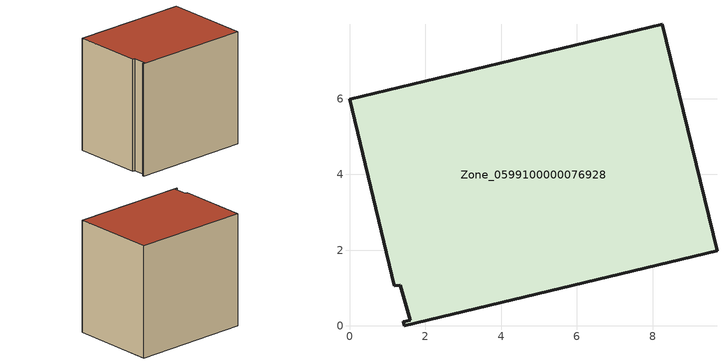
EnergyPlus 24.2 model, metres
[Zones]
Zone_0599100000076928
 floor ground (C_G): 1.44,0 1.41,0.11 1.6,0.15 1.34,1.07 1.18,1.06 0,5.98 8.26,7.97 9.7,1.99 z0
 wall outside (C_F): 1.44,0 9.7,1.99 8.26,7.97 0,5.98 1.18,1.06 1.34,1.07 1.6,0.15 1.41,0.11 1.44,0 z0:8.12
 roof outside (C_R): 1.41,0.11 1.44,0 9.7,1.99 8.26,7.97 0,5.98 1.18,1.06 1.34,1.07 1.6,0.15 z8.12
[BUILDING]
Pand.0599100000076928: North Axis=0; Terrain=City; Loads Convergence Tolerance Value=0.04; Temperature Convergence Tolerance Value=0.4; Solar Distribution=FullExterior; Maximum Number of Warmup Days=25; Minimum Number of Warmup Days=1
[Site:Location]
Rotterdam.The.Hague.AP_ZH_NLD Design_Conditions: Latitude=51.96; Longitude=4.45; Time Zone=1; Elevation=-4.5
[SITE:GROUNDTEMPERATURE:BUILDINGSURFACE]
18, 18, 18, 18, 18, 18, 18, 18, 18, 18, 18, 18
[MATERIAL] Thermal Absorptance=0.9; Solar Absorptance=0.7; Visible Absorptance=0.7
Name | Roughness | Thickness | Conductivity | Density | Specific Heat
G.TI.1965-1974 | MediumSmooth | 0.15 | 0.882353 | 540 | 1210
F.TI.1965-1974 | Rough | 0.3 | 0.697674 | 1920 | 840
R.TI.1965-1974 | MediumRough | 0.2 | 0.232558 | 1500 | 1000
[CONSTRUCTION]
C_G: G.TI.1965-1974
C_F: F.TI.1965-1974
C_R: R.TI.1965-1974
[ZONE]
Zone_0599100000076928: Type=1; Multiplier=1; Ceiling Height=Autocalculate; Volume=Autocalculate; Floor Area=autocalculate; Part of Total Floor Area=Yes
[ZONEINFILTRATION:DESIGNFLOWRATE]
Infil_Zone_0599100000076928: Zone or ZoneList or Space or SpaceList=Zone_0599100000076928; Schedule=AlwaysOn; Design Flow Rate Calculation Method=Flow/Area; Flow Rate per Floor Area=0.003; Constant Term Coefficient=1; Temperature Term Coefficient=0; Velocity Term Coefficient=0; Velocity Squared Term Coefficient=0
[HVACTEMPLATE:ZONE:IDEALLOADSAIRSYSTEM]
Zone_0599100000076928: Maximum Heating Supply Air Temperature=50; Minimum Cooling Supply Air Temperature=13; Maximum Heating Supply Air Humidity Ratio=0.0156; Minimum Cooling Supply Air Humidity Ratio=0.0077; Heating Limit=NoLimit; Cooling Limit=NoLimit; Dehumidification Control Type=ConstantSensibleHeatRatio; Cooling Sensible Heat Ratio=0.7; Dehumidification Setpoint=60; Humidification Control Type=None; Humidification Setpoint=30; Outdoor Air Method=None; Outdoor Air Flow Rate per Person=0.00944; Outdoor Air Flow Rate per Zone Floor Area=0; Outdoor Air Flow Rate per Zone=0; Demand Controlled Ventilation Type=None; Outdoor Air Economizer Type=NoEconomizer; Heat Recovery Type=None; Sensible Heat Recovery Effectiveness=0.7; Latent Heat Recovery Effectiveness=0.65
[ZONECONTROL:THERMOSTAT]
ThermostatControl_Zone_0599100000076928: Zone or ZoneList=Zone_0599100000076928; Control Type Schedule=DualSetpointControlType; Control 1=Thermostat_Zone_0599100000076928; Temperature Difference Between Cutout And Setpoint=0
[THERMOSTATSETPOINT:DUALSETPOINT]
Thermostat_Zone_0599100000076928: Heating Setpoint Temperature Schedule=HeatingSetpoint_Zone_0599100000076928; Cooling Setpoint Temperature Schedule=CoolingSetpoint_Zone_0599100000076928
[SCHEDULE:COMPACT]
HeatingSetpoint_Zone_0599100000076928: Through: 12/31, For: AllDays, Until: 24:00, 21
CoolingSetpoint_Zone_0599100000076928: Through: 12/31, For: AllDays, Until: 24:00, 24
DualSetpointControlType: Through: 12/31, For: AllDays, Until: 24:00, 4
AlwaysOn: Through: 12/31, For: AllDays, Until: 24:00, 1
